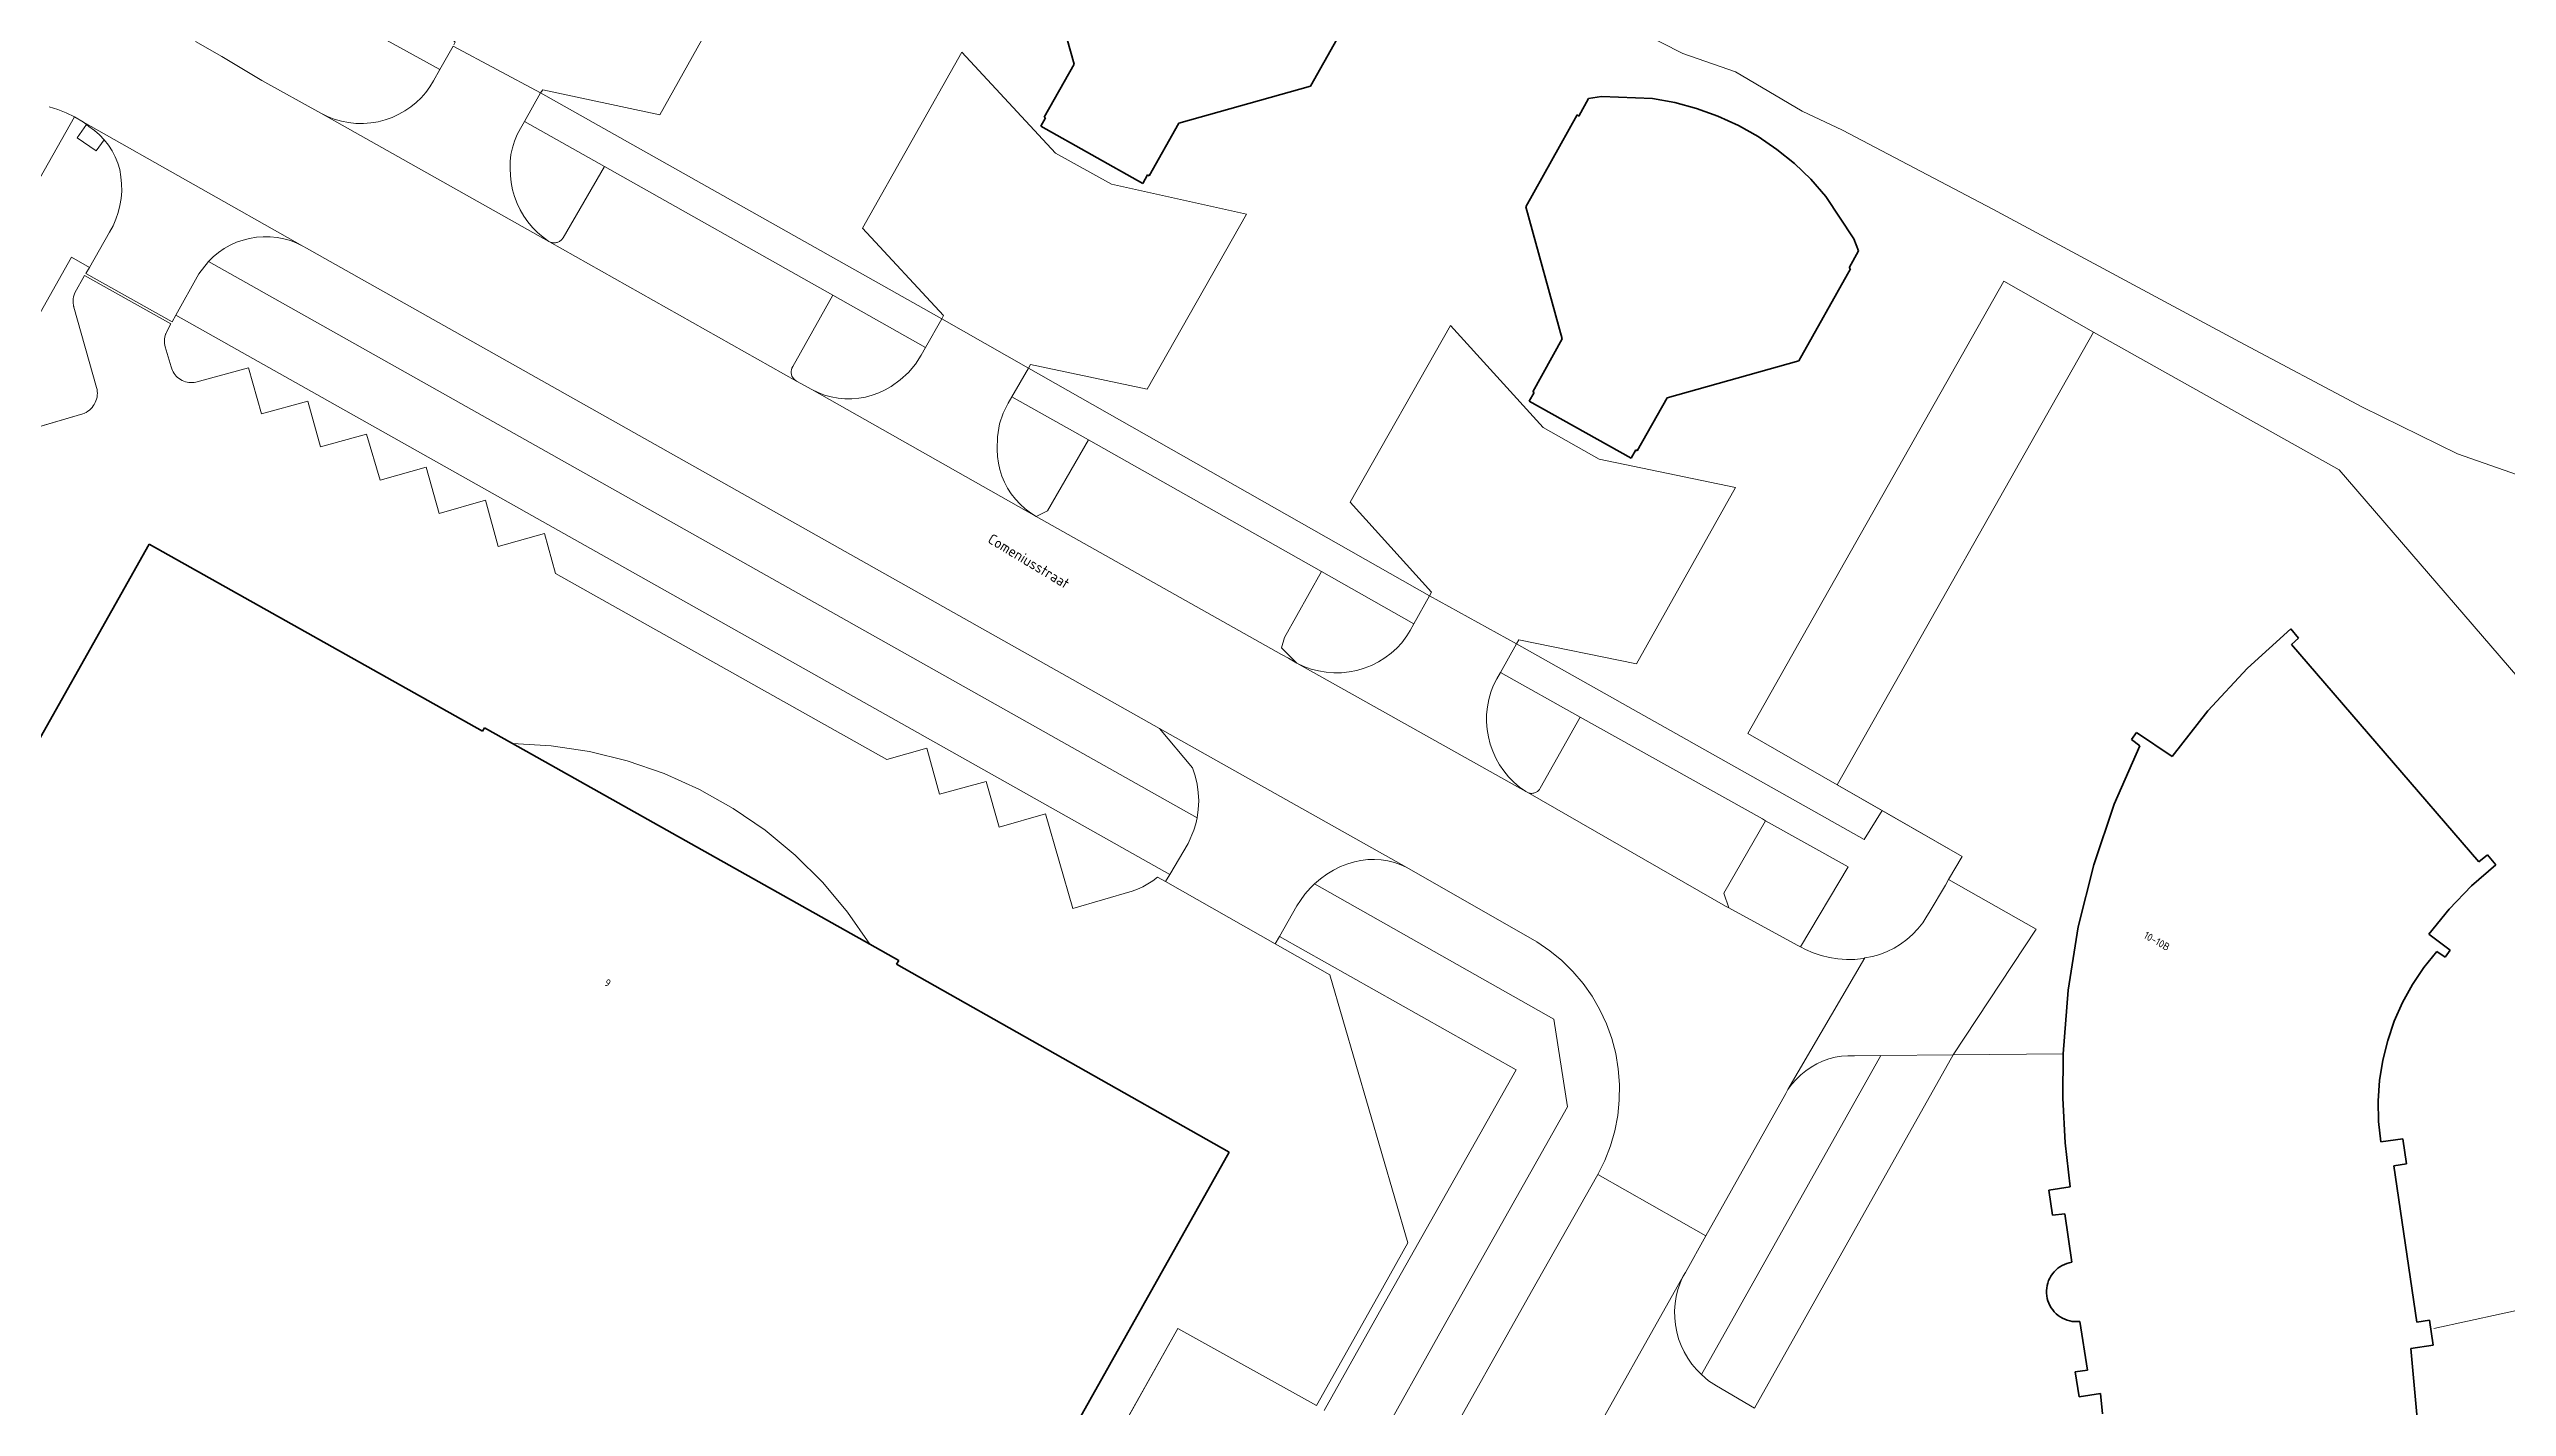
# Model space of a CAD drawing. Header units: metres. Extents: x 110006 to 110721, y 517434 to 518243.
# Drawn here: x 110359.2 to 110477.7, y 517750.2 to 517815.6 of the extents above; entities that cross this region are included whole.
import ezdxf
from ezdxf.enums import TextEntityAlignment as Align

# ---------------------------------------------------------------- set-up
doc = ezdxf.new("R2010")
doc.units = ezdxf.units.M
for name, color, linetype, lineweight in [('B-WE-GR-GROENVOORZIENING-G', 80, 'Continuous', 18), ('B-WE-IE-TERREINAFSCHEIDING_KUNSTMATIG_HEKWERK-G', 20, 'IE-TERREINAFSCHEIDING_KUNSTMATIG-SO', 18), ('B-WE-OG-BEBOUWING-G', 7, 'Continuous', 35), ('B-WE-OG-BEBOUWING-T18', 10, 'Continuous', 18), ('B-WE-OG-TERREIN_ERF-G', 7, 'Continuous', 18), ('B-WE-OG-TOPOGRAFIE-T25', 7, 'Continuous', 25), ('B-WE-VH-GESLOTENVERHARDING_ASFALT-G', 10, 'Continuous', 18), ('B-WE-VH-OPENVERHARDING-G', 30, 'Continuous', 18), ('B-WE-VH-OPENVERHARDING_BETONSTRAATSTEEN-G', 30, 'Continuous', 18), ('B-WE-VH-OPENVERHARDING_TEGEL-G', 30, 'Continuous', 18)]:
    doc.layers.add(name, color=color, linetype=linetype, lineweight=lineweight)
doc.styles.add('NLCS-ISO-ANNOTATIEF-T18', font='NLCS-ISO.ttf', dxfattribs={"height": 1.8})
doc.styles.add('NLCS-ISO-ANNOTATIEF-T25', font='NLCS-ISO.ttf', dxfattribs={"height": 2.5})
doc.linetypes.add('IE-TERREINAFSCHEIDING_KUNSTMATIG-SO', pattern='A,4,[82,NLCS.SHX,S=0.75,R=90,X=0,Y=0],4,-2', length=10)

msp = doc.modelspace()

# ---------------------------------------------------------------- linework, layer by layer
at = {"layer": 'B-WE-GR-GROENVOORZIENING-G'}
for p, q in [((110393.465, 517821.009), (110388.67, 517812.427)), ((110437.967, 517815.371), (110429.701, 517819.588)), ((110398.428, 517806.965), (110403.219, 517815.437)), ((110403.219, 517815.437), (110407.738, 517810.574)), ((110440.495, 517814.498), (110437.967, 517815.371)), ((110443.706, 517812.604), (110440.495, 517814.498)), ((110383.032, 517813.62), (110382.927, 517813.483)), ((110388.67, 517812.427), (110383.032, 517813.62)), ((110445.651, 517811.683), (110443.706, 517812.604)), ((110452.89, 517807.885), (110445.651, 517811.683)), ((110407.738, 517810.574), (110410.429, 517809.082)), ((110410.429, 517809.082), (110416.929, 517807.639)), ((110416.929, 517807.639), (110412.156, 517799.205)), ((110464.785, 517801.495), (110452.89, 517807.885)), ((110402.331, 517802.748), (110398.428, 517806.965)), ((110402.254, 517802.59), (110402.331, 517802.748)), ((110421.929, 517793.756), (110426.766, 517802.267)), ((110426.766, 517802.267), (110431.229, 517797.353)), ((110457.747, 517801.949), (110469.59, 517795.318)), ((110470.701, 517798.347), (110464.785, 517801.495)), ((110406.527, 517800.401), (110406.427, 517800.219)), ((110412.156, 517799.205), (110406.527, 517800.401)), ((110475.282, 517796.09), (110470.701, 517798.347)), ((110431.229, 517797.353), (110433.933, 517795.833)), ((110433.933, 517795.833), (110440.492, 517794.465)), ((110478.496, 517794.97), (110475.282, 517796.09)), ((110440.492, 517794.465), (110435.722, 517785.979)), ((110469.59, 517795.318), (110478.194, 517785.331)), ((110425.853, 517789.428), (110421.929, 517793.756)), ((110425.759, 517789.258), (110425.853, 517789.428)), ((110430.06, 517787.132), (110429.949, 517786.943)), ((110435.722, 517785.979), (110430.06, 517787.132)), ((110447.559, 517778.906), (110445.395, 517780.148))]:
    msp.add_line(p, q, dxfattribs=at)
at = {"layer": 'B-WE-IE-TERREINAFSCHEIDING_KUNSTMATIG_HEKWERK-G', "flags": 128}
for points in [[(110382.927, 517813.483), (110383.032, 517813.62), (110388.67, 517812.427), (110393.465, 517821.009), (110386.712, 517822.322), (110384.3, 517823.703), (110379.728, 517828.768), (110374.92, 517820.255), (110378.806, 517815.921), (110378.747, 517815.792)], [(110406.427, 517800.219), (110406.527, 517800.401), (110412.156, 517799.205), (110416.929, 517807.639), (110410.429, 517809.082), (110407.738, 517810.574), (110403.219, 517815.437), (110398.428, 517806.965), (110402.331, 517802.748), (110402.254, 517802.59)], [(110360.474, 517803.842), (110360.945, 517804.689), (110365.113, 517802.35), (110364.928, 517802.012)], [(110360.435, 517803.153), (110360.428, 517803.183), (110360.421, 517803.213), (110360.416, 517803.243)], [(110361.533, 517799.282), (110360.435, 517803.153)], [(110364.863, 517801.878), (110364.861, 517801.872), (110364.858, 517801.865), (110364.855, 517801.858)], [(110425.853, 517789.428), (110421.929, 517793.756), (110426.766, 517802.267), (110431.229, 517797.353), (110433.933, 517795.833), (110440.492, 517794.465), (110435.722, 517785.979), (110430.06, 517787.132), (110429.949, 517786.943)], [(110451.412, 517776.694), (110445.395, 517780.148), (110457.747, 517801.949), (110469.59, 517795.318), (110478.194, 517785.331), (110480.404, 517789.255), (110493.444, 517781.943), (110491.27, 517778.009), (110491.484, 517777.268), (110495.724, 517774.885), (110483.438, 517753.139), (110479.32, 517755.487), (110479.016, 517755.01), (110474.14, 517753.947)], [(110364.84, 517801.244), (110365.124, 517800.276)], [(110366.318, 517799.55), (110368.844, 517800.228), (110369.468, 517798.016), (110371.708, 517798.626), (110372.318, 517796.421), (110374.54, 517797.037), (110375.192, 517794.824), (110377.407, 517795.448), (110378.031, 517793.222), (110380.266, 517793.858), (110380.881, 517791.625), (110383.108, 517792.258), (110383.641, 517790.333), (110399.601, 517781.363), (110401.539, 517781.908), (110402.152, 517779.692), (110404.397, 517780.312), (110405.027, 517778.105), (110407.256, 517778.747), (110408.567, 517774.183), (110411.421, 517775.026)], [(110365.31, 517799.901), (110365.314, 517799.896), (110365.317, 517799.892), (110365.321, 517799.887)], [(110345.909, 517760.875), (110351.692, 517771.081), (110344.956, 517774.926), (110347.965, 517780.247), (110347.465, 517782.141), (110349.879, 517782.819), (110349.288, 517785.039), (110351.51, 517785.672), (110350.918, 517787.92), (110353.108, 517788.557), (110352.5, 517790.786), (110354.703, 517791.42), (110354.1, 517793.645), (110356.276, 517794.289), (110355.659, 517796.491), (110360.863, 517798.011)], [(110360.941, 517798.043), (110360.946, 517798.045), (110360.951, 517798.048), (110360.957, 517798.05)], [(110412.186, 517775.369), (110412.188, 517775.37), (110412.19, 517775.371), (110412.191, 517775.372)], [(110450.763, 517775.578), (110454.991, 517773.198), (110454.985, 517773.187)], [(110420.959, 517770.994), (110424.712, 517758.088), (110423.259, 517755.499)], [(110450.989, 517767.139), (110456.285, 517767.188)], [(110423.259, 517755.499), (110420.304, 517750.237)], [(110420.304, 517750.237), (110413.63, 517753.961), (110405.804, 517740.023), (110404.627, 517740.649), (110399.152, 517730.913), (110368.302, 517748.274)]]:
    msp.add_lwpolyline(points, dxfattribs=at)
at = {"layer": 'B-WE-OG-BEBOUWING-G'}
for p, q in [((110406.859, 517821.221), (110408.626, 517814.864)), ((110420.027, 517813.806), (110422.521, 517818.242)), ((110408.626, 517814.864), (110407.194, 517812.317)), ((110413.68, 517812.028), (110420.027, 517813.806)), ((110433.411, 517813.211), (110432.955, 517812.365)), ((110434.047, 517813.3), (110433.411, 517813.211)), ((110436.495, 517813.209), (110434.047, 517813.3)), ((110437.569, 517813.017), (110436.495, 517813.209)), ((110407.257, 517812.284), (110407.034, 517811.874)), ((110407.194, 517812.317), (110407.257, 517812.284)), ((110412.239, 517809.489), (110413.68, 517812.028)), ((110432.876, 517812.425), (110430.39, 517807.984)), ((110432.955, 517812.365), (110432.876, 517812.425)), ((110438.624, 517812.735), (110437.569, 517813.017)), ((110439.651, 517812.366), (110438.624, 517812.735)), ((110440.644, 517811.911), (110439.651, 517812.366)), ((110407.034, 517811.874), (110411.942, 517809.123)), ((110441.594, 517811.375), (110440.644, 517811.911)), ((110442.497, 517810.761), (110441.594, 517811.375)), ((110443.344, 517810.073), (110442.497, 517810.761)), ((110444.131, 517809.316), (110443.344, 517810.073)), ((110411.942, 517809.123), (110412.163, 517809.529)), ((110412.163, 517809.529), (110412.239, 517809.489)), ((110444.851, 517808.496), (110444.131, 517809.316)), ((110446.206, 517806.451), (110444.851, 517808.496)), ((110430.39, 517807.984), (110432.15, 517801.63)), ((110446.428, 517805.873), (110446.206, 517806.451)), ((110443.544, 517800.566), (110446.037, 517804.996)), ((110445.972, 517805.05), (110446.428, 517805.873)), ((110446.037, 517804.996), (110445.972, 517805.05)), ((110432.15, 517801.63), (110430.725, 517799.078)), ((110437.202, 517798.784), (110443.544, 517800.566)), ((110430.791, 517799.04), (110430.557, 517798.625)), ((110430.725, 517799.078), (110430.791, 517799.04)), ((110430.557, 517798.625), (110435.464, 517795.875)), ((110435.763, 517796.24), (110437.202, 517798.784)), ((110435.464, 517795.875), (110435.692, 517796.279)), ((110435.692, 517796.279), (110435.763, 517796.24)), ((110364.057, 517791.738), (110354.829, 517775.359)), ((110380.125, 517782.731), (110364.057, 517791.738)), ((110467.249, 517787.654), (110465.169, 517785.773)), ((110467.631, 517787.205), (110467.249, 517787.654)), ((110467.283, 517786.901), (110467.631, 517787.205)), ((110476.313, 517776.437), (110467.283, 517786.901)), ((110465.169, 517785.773), (110463.26, 517783.717)), ((110463.26, 517783.717), (110461.539, 517781.503)), ((110380.214, 517782.898), (110380.125, 517782.731)), ((110381.571, 517782.144), (110380.214, 517782.898)), ((110459.82, 517782.672), (110459.576, 517782.329)), ((110461.539, 517781.503), (110459.82, 517782.672)), ((110398.786, 517772.476), (110381.571, 517782.144)), ((110459.985, 517782.029), (110458.751, 517779.206)), ((110459.576, 517782.329), (110459.985, 517782.029)), ((110458.751, 517779.206), (110457.758, 517776.29)), ((110476.733, 517776.767), (110476.313, 517776.437)), ((110477.133, 517776.296), (110476.733, 517776.767)), ((110457.758, 517776.29), (110457.013, 517773.301)), ((110474.879, 517774.159), (110475.957, 517775.28)), ((110475.957, 517775.28), (110477.133, 517776.296)), ((110473.909, 517772.944), (110474.879, 517774.159)), ((110457.013, 517773.301), (110456.521, 517770.26)), ((110474.935, 517772.182), (110473.909, 517772.944)), ((110400.181, 517771.683), (110398.786, 517772.476)), ((110473.667, 517771.348), (110474.286, 517772.116)), ((110474.286, 517772.116), (110474.686, 517771.841)), ((110474.686, 517771.841), (110474.935, 517772.182)), ((110400.077, 517771.502), (110400.181, 517771.683)), ((110416.105, 517762.444), (110400.077, 517771.502)), ((110472.641, 517769.666), (110473.117, 517770.529)), ((110473.117, 517770.529), (110473.667, 517771.348)), ((110456.521, 517770.26), (110456.285, 517767.188)), ((110472.242, 517768.764), (110472.641, 517769.666)), ((110471.922, 517767.831), (110472.242, 517768.764)), ((110456.285, 517767.188), (110456.273, 517765.045)), ((110471.685, 517766.874), (110471.922, 517767.831)), ((110471.464, 517764.916), (110471.532, 517765.9)), ((110471.532, 517765.9), (110471.685, 517766.874)), ((110456.273, 517765.045), (110456.386, 517762.905)), ((110471.482, 517763.93), (110471.464, 517764.916)), ((110471.586, 517762.949), (110471.482, 517763.93)), ((110406.883, 517746.064), (110416.105, 517762.444)), ((110456.386, 517762.905), (110456.623, 517760.776)), ((110472.649, 517763.098), (110471.586, 517762.949)), ((110472.832, 517761.893), (110472.649, 517763.098)), ((110472.215, 517761.794), (110472.832, 517761.893)), ((110473.329, 517754.264), (110472.215, 517761.794)), ((110456.623, 517760.776), (110455.596, 517760.615)), ((110455.596, 517760.615), (110455.771, 517759.407)), ((110455.771, 517759.407), (110456.371, 517759.485)), ((110456.371, 517759.485), (110456.701, 517757.149)), ((110455.638, 517756.373), (110455.587, 517756.26)), ((110455.698, 517756.482), (110455.638, 517756.373)), ((110455.768, 517756.584), (110455.698, 517756.482)), ((110455.846, 517756.681), (110455.768, 517756.584)), ((110455.933, 517756.77), (110455.846, 517756.681)), ((110456.026, 517756.852), (110455.933, 517756.77)), ((110456.127, 517756.925), (110456.026, 517756.852)), ((110456.233, 517756.989), (110456.127, 517756.925)), ((110456.344, 517757.044), (110456.233, 517756.989)), ((110456.46, 517757.089), (110456.344, 517757.044)), ((110456.579, 517757.124), (110456.46, 517757.089)), ((110456.701, 517757.149), (110456.579, 517757.124)), ((110455.494, 517755.9), (110455.484, 517755.776)), ((110455.484, 517755.776), (110455.485, 517755.652)), ((110455.485, 517755.652), (110455.497, 517755.528)), ((110455.515, 517756.023), (110455.494, 517755.9)), ((110455.497, 517755.528), (110455.519, 517755.406)), ((110455.546, 517756.143), (110455.515, 517756.023)), ((110455.519, 517755.406), (110455.552, 517755.286)), ((110455.587, 517756.26), (110455.546, 517756.143)), ((110455.552, 517755.286), (110455.595, 517755.17)), ((110455.595, 517755.17), (110455.647, 517755.057)), ((110455.647, 517755.057), (110455.709, 517754.95)), ((110455.709, 517754.95), (110455.78, 517754.848)), ((110455.78, 517754.848), (110455.86, 517754.753)), ((110455.86, 517754.753), (110455.948, 517754.665)), ((110455.948, 517754.665), (110456.043, 517754.584)), ((110456.043, 517754.584), (110456.144, 517754.513)), ((110456.144, 517754.513), (110456.251, 517754.45)), ((110456.251, 517754.45), (110456.363, 517754.396)), ((110456.363, 517754.396), (110456.48, 517754.353)), ((110456.48, 517754.353), (110456.599, 517754.32)), ((110456.599, 517754.32), (110456.721, 517754.297)), ((110456.721, 517754.297), (110456.845, 517754.284)), ((110456.845, 517754.284), (110456.969, 517754.283)), ((110456.969, 517754.283), (110457.093, 517754.292)), ((110457.093, 517754.292), (110457.452, 517751.945)), ((110473.933, 517754.351), (110473.329, 517754.264)), ((110474.119, 517753.143), (110473.933, 517754.351)), ((110473.03, 517752.982), (110474.119, 517753.143)), ((110473.347, 517749.634), (110473.03, 517752.982)), ((110457.452, 517751.945), (110456.871, 517751.861)), ((110456.871, 517751.861), (110457.051, 517750.654)), ((110457.051, 517750.654), (110458.089, 517750.82)), ((110458.089, 517750.82), (110458.183, 517749.842))]:
    msp.add_line(p, q, dxfattribs=at)
at = {"layer": 'B-WE-OG-TERREIN_ERF-G'}
msp.add_line((110450.989, 517767.139), (110456.285, 517767.188), dxfattribs=at)
at = {"layer": 'B-WE-VH-GESLOTENVERHARDING_ASFALT-G'}
for p, q in [((110367.557, 517815.227), (110366.296, 517815.951)), ((110369.498, 517814.083), (110367.557, 517815.227)), ((110372.331, 517812.502), (110369.498, 517814.083)), ((110359.242, 517812.811), (110359.664, 517812.684)), ((110359.664, 517812.684), (110360.072, 517812.52)), ((110360.072, 517812.52), (110360.463, 517812.319)), ((110360.463, 517812.319), (110360.905, 517812.07)), ((110360.905, 517812.07), (110371.475, 517806.102)), ((110383.325, 517806.327), (110372.331, 517812.502)), ((110371.475, 517806.102), (110371.647, 517806.005)), ((110383.359, 517806.308), (110383.325, 517806.327)), ((110395.248, 517799.596), (110383.359, 517806.308)), ((110371.647, 517806.005), (110412.751, 517782.861)), ((110395.992, 517799.185), (110395.248, 517799.596)), ((110406.798, 517793.073), (110395.992, 517799.185)), ((110418.623, 517786.428), (110406.798, 517793.073)), ((110418.662, 517786.406), (110418.623, 517786.428)), ((110418.954, 517786.252), (110418.662, 517786.406)), ((110419.36, 517786.007), (110418.954, 517786.252)), ((110430.39, 517779.826), (110419.36, 517786.007)), ((110412.751, 517782.861), (110424.668, 517776.166)), ((110430.422, 517779.804), (110430.39, 517779.826)), ((110430.455, 517779.785), (110430.422, 517779.804)), ((110430.49, 517779.769), (110430.455, 517779.785)), ((110440.019, 517774.303), (110430.49, 517779.769)), ((110424.668, 517776.166), (110430.928, 517772.578)), ((110440.18, 517774.215), (110440.019, 517774.303)), ((110443.3, 517772.52), (110440.18, 517774.215)), ((110430.928, 517772.578), (110431.549, 517772.155)), ((110431.549, 517772.155), (110432.13, 517771.677)), ((110443.027, 517765.464), (110446.731, 517771.805)), ((110443.506, 517772.407), (110443.3, 517772.52)), ((110443.631, 517772.339), (110443.506, 517772.407)), ((110443.866, 517772.212), (110443.631, 517772.339)), ((110444.241, 517772.049), (110443.866, 517772.212)), ((110444.629, 517771.918), (110444.241, 517772.049)), ((110445.027, 517771.821), (110444.629, 517771.918)), ((110445.431, 517771.758), (110445.027, 517771.821)), ((110445.84, 517771.73), (110445.431, 517771.758)), ((110446.249, 517771.737), (110445.84, 517771.73)), ((110446.656, 517771.779), (110446.249, 517771.737)), ((110446.731, 517771.805), (110446.656, 517771.779)), ((110432.13, 517771.677), (110432.665, 517771.15)), ((110432.665, 517771.15), (110433.152, 517770.578)), ((110433.152, 517770.578), (110433.585, 517769.964)), ((110433.585, 517769.964), (110433.962, 517769.313)), ((110433.962, 517769.313), (110434.278, 517768.632)), ((110434.278, 517768.632), (110434.534, 517767.925)), ((110434.534, 517767.925), (110434.724, 517767.198)), ((110434.724, 517767.198), (110434.849, 517766.457)), ((110434.849, 517766.457), (110434.907, 517765.708)), ((110434.899, 517764.956), (110434.823, 517764.209)), ((110434.907, 517765.708), (110434.899, 517764.956)), ((110439.075, 517758.425), (110442.92, 517765.281)), ((110442.92, 517765.281), (110443.027, 517765.464)), ((110434.68, 517763.471), (110434.473, 517762.749)), ((110434.823, 517764.209), (110434.68, 517763.471)), ((110434.473, 517762.749), (110434.201, 517762.048)), ((110433.868, 517761.374), (110430.671, 517755.728)), ((110434.201, 517762.048), (110433.868, 517761.374)), ((110439.075, 517758.425), (110433.868, 517761.374)), ((110438.082, 517756.654), (110439.075, 517758.425)), ((110429.105, 517740.706), (110437.977, 517756.467)), ((110437.977, 517756.467), (110438.082, 517756.654)), ((110430.671, 517755.728), (110423.977, 517743.857))]:
    msp.add_line(p, q, dxfattribs=at)
at = {"layer": 'B-WE-VH-OPENVERHARDING-G'}
for p, q in [((110360.442, 517803.747), (110360.419, 517803.65)), ((110360.474, 517803.842), (110360.442, 517803.747)), ((110360.945, 517804.689), (110360.474, 517803.842)), ((110365.113, 517802.35), (110360.945, 517804.689)), ((110360.405, 517803.551), (110360.399, 517803.451)), ((110360.399, 517803.451), (110360.402, 517803.35)), ((110360.402, 517803.35), (110360.414, 517803.251)), ((110360.419, 517803.65), (110360.405, 517803.551)), ((110360.414, 517803.251), (110360.435, 517803.153)), ((110360.435, 517803.153), (110361.533, 517799.282)), ((110364.797, 517801.558), (110364.803, 517801.637)), ((110364.798, 517801.478), (110364.797, 517801.558)), ((110364.806, 517801.399), (110364.798, 517801.478)), ((110364.803, 517801.637), (110364.815, 517801.716)), ((110364.82, 517801.321), (110364.806, 517801.399)), ((110364.815, 517801.716), (110364.834, 517801.793)), ((110364.84, 517801.244), (110364.82, 517801.321)), ((110364.834, 517801.793), (110364.859, 517801.869)), ((110364.859, 517801.869), (110364.891, 517801.942)), ((110364.891, 517801.942), (110364.928, 517802.012)), ((110364.928, 517802.012), (110365.113, 517802.35)), ((110365.124, 517800.276), (110364.84, 517801.244)), ((110365.149, 517800.194), (110365.124, 517800.276)), ((110365.181, 517800.114), (110365.149, 517800.194)), ((110365.219, 517800.037), (110365.181, 517800.114)), ((110368.844, 517800.228), (110366.318, 517799.55)), ((110369.468, 517798.016), (110368.844, 517800.228)), ((110361.533, 517799.282), (110361.552, 517799.191)), ((110361.552, 517799.191), (110361.564, 517799.099)), ((110361.567, 517799.007), (110361.562, 517798.914)), ((110361.564, 517799.099), (110361.567, 517799.007)), ((110365.264, 517799.964), (110365.219, 517800.037)), ((110365.315, 517799.894), (110365.264, 517799.964)), ((110365.372, 517799.83), (110365.315, 517799.894)), ((110365.434, 517799.771), (110365.372, 517799.83)), ((110365.501, 517799.717), (110365.434, 517799.771)), ((110365.573, 517799.669), (110365.501, 517799.717)), ((110365.648, 517799.628), (110365.573, 517799.669)), ((110365.727, 517799.593), (110365.648, 517799.628)), ((110365.808, 517799.565), (110365.727, 517799.593)), ((110365.891, 517799.544), (110365.808, 517799.565)), ((110365.976, 517799.53), (110365.891, 517799.544)), ((110366.062, 517799.524), (110365.976, 517799.53)), ((110366.148, 517799.525), (110366.062, 517799.524)), ((110366.234, 517799.534), (110366.148, 517799.525)), ((110366.318, 517799.55), (110366.234, 517799.534)), ((110360.863, 517798.011), (110355.659, 517796.491)), ((110360.949, 517798.046), (110360.863, 517798.011)), ((110361.031, 517798.089), (110360.949, 517798.046)), ((110361.109, 517798.139), (110361.031, 517798.089)), ((110361.183, 517798.195), (110361.109, 517798.139)), ((110361.252, 517798.257), (110361.183, 517798.195)), ((110361.315, 517798.325), (110361.252, 517798.257)), ((110361.371, 517798.398), (110361.315, 517798.325)), ((110361.421, 517798.476), (110361.371, 517798.398)), ((110361.465, 517798.558), (110361.421, 517798.476)), ((110361.501, 517798.644), (110361.465, 517798.558)), ((110361.529, 517798.732), (110361.501, 517798.644)), ((110361.55, 517798.822), (110361.529, 517798.732)), ((110361.562, 517798.914), (110361.55, 517798.822)), ((110371.708, 517798.626), (110369.468, 517798.016)), ((110372.318, 517796.421), (110371.708, 517798.626)), ((110374.54, 517797.037), (110372.318, 517796.421)), ((110375.192, 517794.824), (110374.54, 517797.037)), ((110377.407, 517795.448), (110375.192, 517794.824)), ((110378.031, 517793.222), (110377.407, 517795.448)), ((110380.266, 517793.858), (110378.031, 517793.222)), ((110380.881, 517791.625), (110380.266, 517793.858)), ((110383.108, 517792.258), (110380.881, 517791.625)), ((110383.641, 517790.333), (110383.108, 517792.258)), ((110399.601, 517781.363), (110383.641, 517790.333)), ((110381.571, 517782.144), (110383.437, 517782.03)), ((110383.437, 517782.03), (110385.286, 517781.748)), ((110385.286, 517781.748), (110387.102, 517781.301)), ((110387.102, 517781.301), (110388.87, 517780.693)), ((110401.539, 517781.908), (110399.601, 517781.363)), ((110402.152, 517779.692), (110401.539, 517781.908)), ((110388.87, 517780.693), (110390.576, 517779.928)), ((110404.397, 517780.312), (110402.152, 517779.692)), ((110405.027, 517778.105), (110404.397, 517780.312)), ((110390.576, 517779.928), (110392.207, 517779.012)), ((110392.207, 517779.012), (110393.748, 517777.953)), ((110393.748, 517777.953), (110395.188, 517776.76)), ((110407.256, 517778.747), (110405.027, 517778.105)), ((110408.567, 517774.183), (110407.256, 517778.747)), ((110395.188, 517776.76), (110396.515, 517775.442)), ((110396.515, 517775.442), (110397.717, 517774.01)), ((110412.189, 517775.37), (110411.943, 517775.234)), ((110412.422, 517775.527), (110412.189, 517775.37)), ((110412.641, 517775.703), (110412.422, 517775.527)), ((110413.034, 517775.481), (110412.641, 517775.703)), ((110411.421, 517775.026), (110408.567, 517774.183)), ((110411.687, 517775.119), (110411.421, 517775.026)), ((110411.943, 517775.234), (110411.687, 517775.119)), ((110397.717, 517774.01), (110398.786, 517772.476)), ((110420.959, 517770.994), (110418.319, 517772.489)), ((110424.712, 517758.088), (110420.959, 517770.994)), ((110423.258, 517755.499), (110424.712, 517758.088)), ((110420.304, 517750.237), (110423.258, 517755.499)), ((110405.804, 517740.023), (110413.63, 517753.961)), ((110413.63, 517753.961), (110420.304, 517750.237))]:
    msp.add_line(p, q, dxfattribs=at)
at = {"layer": 'B-WE-VH-OPENVERHARDING_BETONSTRAATSTEEN-G'}
for p, q in [((110378.716, 517815.737), (110378.076, 517814.608)), ((110382.927, 517813.483), (110378.716, 517815.737)), ((110378.076, 517814.608), (110377.766, 517814.06)), ((110377.169, 517813.249), (110376.926, 517813.016)), ((110377.39, 517813.502), (110377.169, 517813.249)), ((110377.59, 517813.773), (110377.39, 517813.502)), ((110377.766, 517814.06), (110377.59, 517813.773)), ((110382.143, 517812.108), (110382.927, 517813.483)), ((110361.048, 517811.958), (110360.601, 517811.32)), ((110360.905, 517812.07), (110361.048, 517811.958)), ((110361.048, 517811.958), (110361.163, 517811.867)), ((110372.65, 517812.344), (110372.331, 517812.502)), ((110372.982, 517812.215), (110372.65, 517812.344)), ((110373.324, 517812.116), (110372.982, 517812.215)), ((110373.674, 517812.048), (110373.324, 517812.116)), ((110374.028, 517812.012), (110373.674, 517812.048)), ((110374.384, 517812.006), (110374.028, 517812.012)), ((110374.739, 517812.033), (110374.384, 517812.006)), ((110375.09, 517812.091), (110374.739, 517812.033)), ((110375.435, 517812.181), (110375.09, 517812.091)), ((110375.771, 517812.3), (110375.435, 517812.181)), ((110376.094, 517812.449), (110375.771, 517812.3)), ((110376.387, 517812.614), (110376.094, 517812.449)), ((110376.665, 517812.804), (110376.387, 517812.614)), ((110376.926, 517813.016), (110376.665, 517812.804)), ((110381.95, 517811.769), (110382.143, 517812.108)), ((110360.601, 517811.32), (110361.511, 517810.696)), ((110361.163, 517811.867), (110361.427, 517811.673)), ((110361.671, 517811.456), (110361.427, 517811.673)), ((110361.511, 517810.696), (110361.894, 517811.218)), ((110361.894, 517811.218), (110361.671, 517811.456)), ((110361.894, 517811.218), (110362.096, 517810.961)), ((110362.096, 517810.961), (110362.273, 517810.687)), ((110381.496, 517810.508), (110381.565, 517810.838)), ((110381.565, 517810.838), (110381.665, 517811.16)), ((110381.665, 517811.16), (110381.793, 517811.471)), ((110381.793, 517811.471), (110381.95, 517811.769)), ((110362.273, 517810.687), (110362.424, 517810.397)), ((110362.424, 517810.397), (110362.548, 517810.095)), ((110362.548, 517810.095), (110362.645, 517809.783)), ((110362.645, 517809.783), (110362.705, 517809.44)), ((110381.451, 517809.837), (110381.458, 517810.174)), ((110381.475, 517809.501), (110381.451, 517809.837)), ((110381.458, 517810.174), (110381.496, 517810.508)), ((110386.001, 517809.935), (110384.007, 517806.505)), ((110396.999, 517803.739), (110386.001, 517809.935)), ((110362.712, 517808.4), (110362.657, 517808.057)), ((110362.705, 517809.44), (110362.736, 517809.094)), ((110362.739, 517808.747), (110362.712, 517808.4)), ((110362.736, 517809.094), (110362.739, 517808.747)), ((110381.51, 517809.156), (110381.475, 517809.501)), ((110381.574, 517808.816), (110381.51, 517809.156)), ((110381.667, 517808.482), (110381.574, 517808.816)), ((110381.788, 517808.157), (110381.667, 517808.482)), ((110362.461, 517807.39), (110362.323, 517807.071)), ((110362.573, 517807.719), (110362.461, 517807.39)), ((110362.657, 517808.057), (110362.573, 517807.719)), ((110381.936, 517807.844), (110381.788, 517808.157)), ((110382.111, 517807.545), (110381.936, 517807.844)), ((110382.31, 517807.262), (110382.111, 517807.545)), ((110382.533, 517806.996), (110382.31, 517807.262)), ((110362.158, 517806.765), (110361.186, 517805.071)), ((110362.323, 517807.071), (110362.158, 517806.765)), ((110367.682, 517805.982), (110367.971, 517806.145)), ((110367.971, 517806.145), (110368.272, 517806.281)), ((110368.272, 517806.281), (110368.585, 517806.391)), ((110368.585, 517806.391), (110368.905, 517806.473)), ((110368.905, 517806.473), (110369.232, 517806.527)), ((110369.232, 517806.527), (110369.562, 517806.552)), ((110369.562, 517806.552), (110369.893, 517806.548)), ((110369.893, 517806.548), (110370.223, 517806.515)), ((110370.223, 517806.515), (110370.548, 517806.453)), ((110370.548, 517806.453), (110370.867, 517806.364)), ((110370.867, 517806.364), (110371.176, 517806.246)), ((110371.176, 517806.246), (110371.475, 517806.102)), ((110382.777, 517806.751), (110382.533, 517806.996)), ((110383.042, 517806.527), (110382.777, 517806.751)), ((110383.325, 517806.327), (110383.042, 517806.527)), ((110383.396, 517806.291), (110383.359, 517806.308)), ((110383.436, 517806.277), (110383.396, 517806.291)), ((110383.476, 517806.266), (110383.436, 517806.277)), ((110383.517, 517806.258), (110383.476, 517806.266)), ((110383.558, 517806.255), (110383.517, 517806.258)), ((110383.6, 517806.255), (110383.558, 517806.255)), ((110383.641, 517806.258), (110383.6, 517806.255)), ((110383.682, 517806.265), (110383.641, 517806.258)), ((110383.723, 517806.275), (110383.682, 517806.265)), ((110383.762, 517806.289), (110383.723, 517806.275)), ((110383.8, 517806.306), (110383.762, 517806.289)), ((110383.836, 517806.326), (110383.8, 517806.306)), ((110383.871, 517806.35), (110383.836, 517806.326)), ((110383.903, 517806.376), (110383.871, 517806.35)), ((110383.933, 517806.405), (110383.903, 517806.376)), ((110383.961, 517806.436), (110383.933, 517806.405)), ((110383.985, 517806.47), (110383.961, 517806.436)), ((110384.007, 517806.505), (110383.985, 517806.47)), ((110361.186, 517805.071), (110361.015, 517804.773)), ((110366.462, 517804.765), (110366.917, 517805.353)), ((110366.917, 517805.353), (110367.153, 517805.585)), ((110367.153, 517805.585), (110367.409, 517805.795)), ((110367.409, 517805.795), (110367.682, 517805.982)), ((110361.015, 517804.773), (110365.173, 517802.454)), ((110365.351, 517802.769), (110366.462, 517804.765)), ((110395.071, 517800.294), (110396.999, 517803.739)), ((110365.173, 517802.454), (110365.351, 517802.769)), ((110402.254, 517802.59), (110401.472, 517801.219)), ((110406.427, 517800.219), (110402.254, 517802.59)), ((110394.997, 517800.067), (110395.01, 517800.146)), ((110395.01, 517800.146), (110395.034, 517800.223)), ((110395.034, 517800.223), (110395.071, 517800.294)), ((110400.984, 517800.412), (110400.654, 517800.014)), ((110401.26, 517800.848), (110400.984, 517800.412)), ((110401.472, 517801.219), (110401.26, 517800.848)), ((110405.628, 517798.841), (110406.427, 517800.219)), ((110394.998, 517799.987), (110394.997, 517800.067)), ((110395.011, 517799.907), (110394.998, 517799.987)), ((110395.037, 517799.832), (110395.011, 517799.907)), ((110395.075, 517799.761), (110395.037, 517799.832)), ((110395.124, 517799.697), (110395.075, 517799.761)), ((110395.182, 517799.641), (110395.124, 517799.697)), ((110395.248, 517799.596), (110395.182, 517799.641)), ((110396.293, 517799.041), (110395.992, 517799.185)), ((110396.606, 517798.924), (110396.293, 517799.041)), ((110396.928, 517798.835), (110396.606, 517798.924)), ((110399.221, 517799.026), (110398.907, 517798.913)), ((110399.524, 517799.167), (110399.221, 517799.026)), ((110399.813, 517799.334), (110399.524, 517799.167)), ((110400.252, 517799.651), (110399.813, 517799.334)), ((110400.654, 517800.014), (110400.252, 517799.651)), ((110397.256, 517798.775), (110396.928, 517798.835)), ((110397.589, 517798.744), (110397.256, 517798.775)), ((110397.923, 517798.742), (110397.589, 517798.744)), ((110398.255, 517798.77), (110397.923, 517798.742)), ((110398.584, 517798.827), (110398.255, 517798.77)), ((110398.907, 517798.913), (110398.584, 517798.827)), ((110405.042, 517797.53), (110405.211, 517798.043)), ((110405.211, 517798.043), (110405.447, 517798.529)), ((110405.447, 517798.529), (110405.628, 517798.841)), ((110404.924, 517796.294), (110404.942, 517796.916)), ((110404.942, 517796.916), (110405.042, 517797.53)), ((110409.319, 517796.759), (110407.343, 517793.352)), ((110420.557, 517790.418), (110409.319, 517796.759)), ((110404.938, 517795.969), (110404.924, 517796.294)), ((110404.981, 517795.647), (110404.938, 517795.969)), ((110405.052, 517795.329), (110404.981, 517795.647)), ((110405.151, 517795.019), (110405.052, 517795.329)), ((110405.276, 517794.719), (110405.151, 517795.019)), ((110405.427, 517794.431), (110405.276, 517794.719)), ((110405.603, 517794.157), (110405.427, 517794.431)), ((110405.802, 517793.9), (110405.603, 517794.157)), ((110406.023, 517793.661), (110405.802, 517793.9)), ((110406.264, 517793.443), (110406.023, 517793.661)), ((110406.523, 517793.246), (110406.264, 517793.443)), ((110406.798, 517793.073), (110406.523, 517793.246)), ((110407.343, 517793.352), (110406.798, 517793.073)), ((110418.762, 517787.237), (110420.557, 517790.418)), ((110425.759, 517789.258), (110425.006, 517787.908)), ((110429.949, 517786.943), (110425.759, 517789.258)), ((110418.617, 517786.753), (110418.762, 517787.237)), ((110424.666, 517787.321), (110424.417, 517786.985)), ((110424.825, 517787.584), (110424.666, 517787.321)), ((110425.006, 517787.908), (110424.825, 517787.584)), ((110419.36, 517786.007), (110418.617, 517786.753)), ((110419.698, 517785.85), (110419.36, 517786.007)), ((110422.959, 517785.896), (110422.613, 517785.76)), ((110423.293, 517786.063), (110422.959, 517785.896)), ((110423.609, 517786.258), (110423.293, 517786.063)), ((110423.907, 517786.482), (110423.609, 517786.258)), ((110424.184, 517786.731), (110423.907, 517786.482)), ((110424.417, 517786.985), (110424.184, 517786.731)), ((110429.171, 517785.562), (110429.949, 517786.943)), ((110420.048, 517785.724), (110419.698, 517785.85)), ((110420.408, 517785.63), (110420.048, 517785.724)), ((110420.776, 517785.568), (110420.408, 517785.63)), ((110421.147, 517785.54), (110420.776, 517785.568)), ((110421.519, 517785.545), (110421.147, 517785.54)), ((110421.89, 517785.584), (110421.519, 517785.545)), ((110422.255, 517785.656), (110421.89, 517785.584)), ((110422.613, 517785.76), (110422.255, 517785.656)), ((110428.712, 517784.612), (110428.828, 517784.908)), ((110428.828, 517784.908), (110428.996, 517785.251)), ((110428.996, 517785.251), (110429.171, 517785.562)), ((110428.502, 517783.176), (110428.506, 517783.539)), ((110428.506, 517783.539), (110428.541, 517783.901)), ((110428.541, 517783.901), (110428.608, 517784.258)), ((110428.608, 517784.258), (110428.712, 517784.612)), ((110412.751, 517782.861), (110414.339, 517780.971)), ((110428.53, 517782.814), (110428.502, 517783.176)), ((110428.59, 517782.456), (110428.53, 517782.814)), ((110428.68, 517782.104), (110428.59, 517782.456)), ((110433.018, 517783.41), (110431.092, 517779.986)), ((110441.791, 517778.501), (110433.018, 517783.41)), ((110428.801, 517781.761), (110428.68, 517782.104)), ((110428.951, 517781.431), (110428.801, 517781.761)), ((110429.129, 517781.114), (110428.951, 517781.431)), ((110414.339, 517780.971), (110414.467, 517780.583)), ((110414.467, 517780.583), (110414.56, 517780.185)), ((110414.56, 517780.185), (110414.615, 517779.78)), ((110429.334, 517780.814), (110429.129, 517781.114)), ((110429.565, 517780.534), (110429.334, 517780.814)), ((110429.819, 517780.274), (110429.565, 517780.534)), ((110430.095, 517780.038), (110429.819, 517780.274)), ((110430.39, 517779.826), (110430.095, 517780.038)), ((110431.092, 517779.986), (110431.071, 517779.95)), ((110414.614, 517778.964), (110414.557, 517778.559)), ((110414.633, 517779.372), (110414.614, 517778.964)), ((110414.615, 517779.78), (110414.633, 517779.372)), ((110430.528, 517779.755), (110430.49, 517779.769)), ((110430.568, 517779.744), (110430.528, 517779.755)), ((110430.609, 517779.736), (110430.568, 517779.744)), ((110430.65, 517779.733), (110430.609, 517779.736)), ((110430.692, 517779.733), (110430.65, 517779.733)), ((110430.733, 517779.736), (110430.692, 517779.733)), ((110430.773, 517779.743), (110430.733, 517779.736)), ((110430.813, 517779.754), (110430.773, 517779.743)), ((110430.852, 517779.768), (110430.813, 517779.754)), ((110430.89, 517779.785), (110430.852, 517779.768)), ((110430.926, 517779.806), (110430.89, 517779.785)), ((110430.96, 517779.829), (110430.926, 517779.806)), ((110430.992, 517779.856), (110430.96, 517779.829)), ((110431.021, 517779.885), (110430.992, 517779.856)), ((110431.047, 517779.916), (110431.021, 517779.885)), ((110431.071, 517779.95), (110431.047, 517779.916)), ((110414.402, 517777.963), (110414.12, 517777.323)), ((110414.49, 517778.259), (110414.402, 517777.963)), ((110414.557, 517778.559), (110414.49, 517778.259)), ((110439.94, 517774.923), (110441.941, 517778.417)), ((110441.941, 517778.417), (110441.791, 517778.501)), ((110414.12, 517777.323), (110413.246, 517775.83)), ((110421.821, 517776.347), (110422.133, 517776.441)), ((110422.133, 517776.441), (110422.451, 517776.506)), ((110422.451, 517776.506), (110422.775, 517776.543)), ((110422.775, 517776.543), (110423.1, 517776.552)), ((110423.1, 517776.552), (110423.425, 517776.531)), ((110423.425, 517776.531), (110423.747, 517776.482)), ((110423.747, 517776.482), (110424.063, 517776.404)), ((110413.246, 517775.83), (110413.034, 517775.481)), ((110413.034, 517775.481), (110418.319, 517772.489)), ((110420.021, 517775.179), (110420.217, 517775.372)), ((110420.217, 517775.372), (110420.504, 517775.618)), ((110420.504, 517775.618), (110420.81, 517775.84)), ((110420.81, 517775.84), (110421.133, 517776.036)), ((110421.133, 517776.036), (110421.471, 517776.205)), ((110421.471, 517776.205), (110421.821, 517776.347)), ((110424.063, 517776.404), (110424.371, 517776.298)), ((110424.371, 517776.298), (110424.668, 517776.166)), ((110450.611, 517775.317), (110449.833, 517774.001)), ((110450.763, 517775.578), (110450.611, 517775.317)), ((110454.986, 517773.186), (110450.763, 517775.578)), ((110418.531, 517772.84), (110419.368, 517774.315)), ((110419.368, 517774.315), (110419.536, 517774.58)), ((110419.536, 517774.58), (110419.754, 517774.874)), ((110419.754, 517774.874), (110420.021, 517775.179)), ((110440.18, 517774.215), (110439.94, 517774.923)), ((110449.031, 517772.937), (110448.753, 517772.69)), ((110449.287, 517773.207), (110449.031, 517772.937)), ((110449.517, 517773.499), (110449.287, 517773.207)), ((110449.721, 517773.811), (110449.517, 517773.499)), ((110449.833, 517774.001), (110449.721, 517773.811)), ((110450.989, 517767.139), (110454.986, 517773.186)), ((110418.319, 517772.489), (110418.531, 517772.84)), ((110447.097, 517771.875), (110446.731, 517771.805)), ((110447.454, 517771.978), (110447.097, 517771.875)), ((110447.801, 517772.112), (110447.454, 517771.978)), ((110448.135, 517772.276), (110447.801, 517772.112)), ((110448.453, 517772.469), (110448.135, 517772.276)), ((110448.753, 517772.69), (110448.453, 517772.469)), ((110444.991, 517766.938), (110445.294, 517767.017)), ((110445.294, 517767.017), (110445.602, 517767.07)), ((110445.602, 517767.07), (110445.914, 517767.097)), ((110445.914, 517767.097), (110446.227, 517767.096)), ((110446.227, 517767.096), (110447.505, 517767.101)), ((110447.505, 517767.101), (110450.989, 517767.139)), ((110443.21, 517765.718), (110443.415, 517765.955)), ((110443.415, 517765.955), (110443.639, 517766.173)), ((110443.639, 517766.173), (110443.881, 517766.372)), ((110443.881, 517766.372), (110444.139, 517766.549)), ((110444.139, 517766.549), (110444.411, 517766.703)), ((110444.411, 517766.703), (110444.696, 517766.833)), ((110444.696, 517766.833), (110444.991, 517766.938)), ((110443.027, 517765.464), (110443.21, 517765.718)), ((110437.882, 517756.26), (110437.977, 517756.467)), ((110437.564, 517754.812), (110437.589, 517755.155)), ((110437.589, 517755.155), (110437.644, 517755.495)), ((110437.644, 517755.495), (110437.727, 517755.829)), ((110437.727, 517755.829), (110437.798, 517756.046)), ((110437.798, 517756.046), (110437.882, 517756.26)), ((110437.568, 517754.468), (110437.564, 517754.812)), ((110437.602, 517754.125), (110437.568, 517754.468)), ((110437.665, 517753.787), (110437.602, 517754.125)), ((110437.757, 517753.455), (110437.665, 517753.787)), ((110437.877, 517753.132), (110437.757, 517753.455)), ((110438.024, 517752.821), (110437.877, 517753.132)), ((110438.197, 517752.524), (110438.024, 517752.821)), ((110438.395, 517752.242), (110438.197, 517752.524)), ((110438.617, 517751.979), (110438.395, 517752.242)), ((110438.86, 517751.735), (110438.617, 517751.979)), ((110439.2, 517751.434), (110438.86, 517751.735)), ((110439.581, 517751.186), (110439.2, 517751.434)), ((110441.411, 517750.121), (110439.581, 517751.186))]:
    msp.add_line(p, q, dxfattribs=at)
at = {"layer": 'B-WE-VH-OPENVERHARDING_TEGEL-G'}
for p, q in [((110368.519, 517819.867), (110378.076, 517814.608)), ((110402.254, 517802.59), (110382.927, 517813.483)), ((110358.173, 517808.261), (110360.463, 517812.319)), ((110382.143, 517812.108), (110386.001, 517809.935)), ((110307.198, 517711.33), (110360.323, 517805.571)), ((110360.323, 517805.571), (110361.186, 517805.071)), ((110414.557, 517778.559), (110366.917, 517805.353)), ((110396.999, 517803.739), (110401.472, 517801.219)), ((110453.42, 517804.412), (110443.762, 517787.339)), ((110457.747, 517801.949), (110453.42, 517804.412)), ((110365.351, 517802.769), (110413.246, 517775.83)), ((110445.395, 517780.148), (110457.747, 517801.949)), ((110425.759, 517789.258), (110406.427, 517800.219)), ((110405.628, 517798.841), (110409.319, 517796.759)), ((110420.557, 517790.418), (110425.006, 517787.908)), ((110443.762, 517787.339), (110441.093, 517782.613)), ((110446.704, 517777.516), (110429.949, 517786.943)), ((110429.171, 517785.562), (110433.018, 517783.41)), ((110441.093, 517782.613), (110445.395, 517780.148)), ((110447.559, 517778.906), (110446.704, 517777.516)), ((110451.412, 517776.694), (110447.559, 517778.906)), ((110441.941, 517778.417), (110445.92, 517776.191)), ((110450.763, 517775.578), (110451.412, 517776.694)), ((110431.74, 517768.849), (110420.217, 517775.372)), ((110445.92, 517776.191), (110443.631, 517772.339)), ((110418.531, 517772.84), (110429.922, 517766.413)), ((110432.397, 517764.627), (110431.74, 517768.849)), ((110447.505, 517767.101), (110438.86, 517751.735)), ((110441.411, 517750.121), (110450.989, 517767.139)), ((110429.922, 517766.413), (110423.639, 517755.275)), ((110426.401, 517753.978), (110432.397, 517764.627)), ((110423.639, 517755.275), (110420.673, 517750.008)), ((110423.231, 517748.338), (110426.401, 517753.978))]:
    msp.add_line(p, q, dxfattribs=at)

# ---------------------------------------------------------------- texts
at = {"layer": 'B-WE-OG-BEBOUWING-T18', "style": 'NLCS-ISO-ANNOTATIEF-T18'}
for s, p in [('10-10B', (110460.801, 517772.615)), ('9', (110386.159, 517770.603))]:
    msp.add_text(s, height=0.36, rotation=330.6, dxfattribs=at).set_placement(p, align=Align.MIDDLE)
at = {"layer": 'B-WE-OG-TOPOGRAFIE-T25', "style": 'NLCS-ISO-ANNOTATIEF-T25'}
msp.add_text('Comeniusstraat', height=0.5, rotation=329, dxfattribs=at).set_placement((110406.449, 517790.923), align=Align.MIDDLE)

doc.saveas('drawing.dxf')
